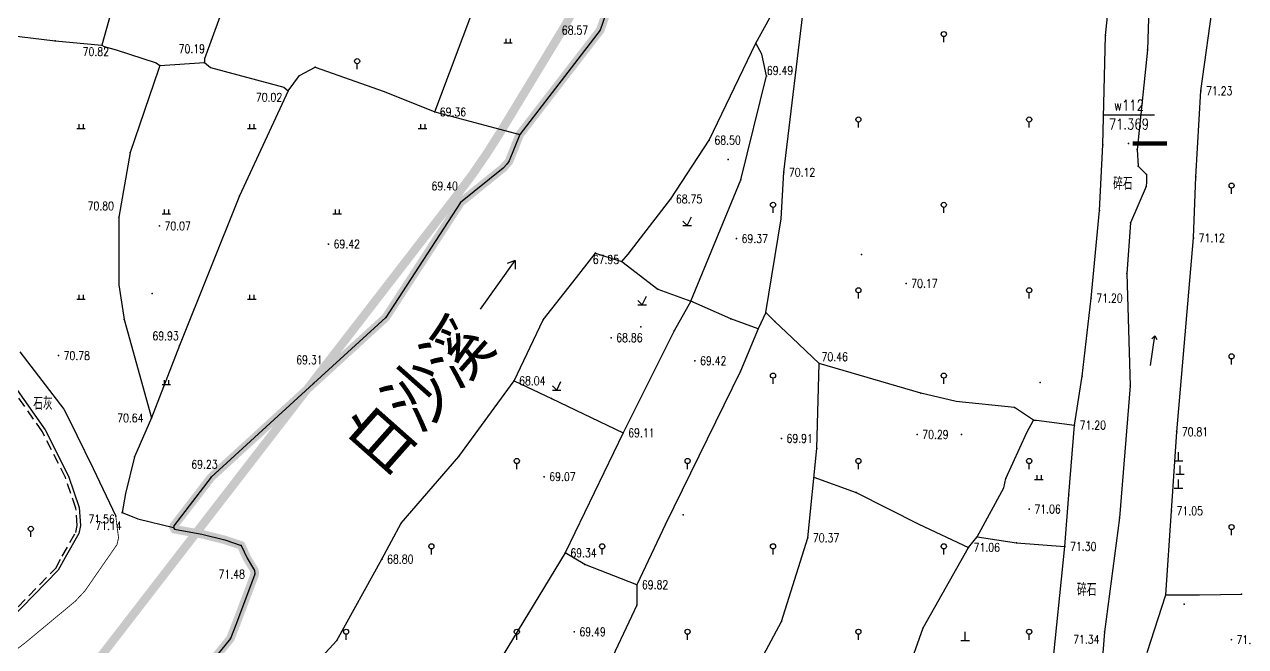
# Model space of a CAD drawing. Extents: x 10519 to 17598, y -625 to 2857.
# Drawn here: x 14022.7 to 14165.7, y 903.9 to 976.7 of the extents above; entities that cross this region are included whole.
import ezdxf
from ezdxf.enums import TextEntityAlignment as Align

# ---------------------------------------------------------------- set-up
doc = ezdxf.new("R2010")
doc.units = 0
doc.header["$MEASUREMENT"] = 0
doc.linetypes.add('X31', pattern=[1.8, 1.2, -0.6])
doc.layers.get('0').update_dxf_attribs({"linetype": 'CONTINUOUS'})
for name, color, linetype in [('0000原地形', 252, 'CONTINUOUS'), ('0000白沙溪改线', 1, 'CONTINUOUS'), ('000道路名称', 6, 'CONTINUOUS'), ('GCD', 224, 'CONTINUOUS')]:
    doc.layers.add(name, color=color, linetype=linetype)
doc.styles.get("Standard").update_dxf_attribs({"font": 'txt8.shx', "width": 0.8, "bigfont": 'hz.shx'})
doc.styles.add('正等线体', font='txt8.shx', dxfattribs={"width": 0.8, "bigfont": 'hz.shx'})
doc.styles.add('黑体', font='SIMHEI.TTF', dxfattribs={"width": 0.8})
doc.linetypes.add('10421', pattern='A,2,[150,AAA.SHX,S=1,R=0,X=0,Y=1],1e-11', length=2)
doc.linetypes.add('10422', pattern='A,2,[150,AAA.SHX,S=1,R=0,X=0,Y=1],2,[177,AAA.SHX,S=1,R=0,X=0,Y=0.8],1e-09', length=4)
doc.linetypes.add('1161', pattern='A,0,[149,AAA.SHX,S=0.1,R=0,X=0,Y=0],-1.6', length=1.6)

# ---------------------------------------------------------------- blocks, each defined once
blk = doc.blocks.new('GC200')
at = {"linetype": 'Continuous', "const_width": 0.2, "flags": 128}
blk.add_lwpolyline([(-0.1, 0, 1), (0.1, 0, 1)], format="xyb", close=True, dxfattribs=at)
blk = doc.blocks.new('GC111')
for p, q in [((-1, 0), (1, 0)), ((0, 0), (0, 2))]:
    blk.add_line(p, q)
blk = doc.blocks.new('gc086')
for p, q in [((0, 0), (7, 0)), ((7, 0), (6.18, 0.57)), ((7, 0), (6.18, -0.57))]:
    blk.add_line(p, q)
blk = doc.blocks.new('GC168')
at = {"const_width": 1}
blk.add_lwpolyline([(1, 0), (9, 0)], dxfattribs=at)

msp = doc.modelspace()

# ---------------------------------------------------------------- linework, layer by layer
at = {"layer": '0000原地形', "linetype": '1161'}
for p, q in [((14070.77, 966.48, 68.46), (14081.85, 995.99, 68.46)), ((14038.59, 971.92, 70.78), (14043.8, 972.29, 70.78)), ((14054.96, 970.74, 68.46), (14056.79, 971.72, 68.46)), ((14056.79, 971.72, 68.46), (14064.84, 968.89, 68.46)), ((14053.61, 968.94, 68.46), (14054.96, 970.74, 68.46)), ((14064.84, 968.89, 68.46), (14070.77, 966.48, 68.46)), ((14070.77, 966.48, 68.46), (14080.73, 963.84, 68.46))]:
    msp.add_line(p, q, dxfattribs=at)
at = {"layer": '0000原地形', "linetype": '10421'}
for p, q in [((14036.47, 991.06, 70.03), (14031.8, 974.31, 70.03)), ((14149.32, 975.43, 70.94), (14150.8, 989.49, 70.94)), ((14160.5, 968.95, 70.96), (14162.75, 985.3, 70.96)), ((14154.51, 981.94, 70.94), (14154.26, 973.75, 70.94)), ((14111.65, 959.41, 70.16), (14114.13, 980.18, 70.16)), ((14045.6, 977.63, 68.46), (14043.8, 972.72, 68.46)), ((14149, 962.62, 70.94), (14149.32, 975.43, 70.94)), ((14031.8, 974.31, 70.03), (14032.07, 974.15, 70.03)), ((14032.07, 974.15, 70.03), (14033.46, 973.76, 70.03)), ((14109.09, 973.25, 69.1), (14108.36, 974.52, 69.1)), ((14033.46, 973.76, 70.03), (14038.17, 972.22, 70.03)), ((14043.8, 972.72, 68.46), (14043.8, 972.29, 68.46)), ((14109.64, 970.7, 69.1), (14109.09, 973.25, 69.1)), ((14154.26, 973.75, 70.94), (14153.04, 962.07, 70.94)), ((14038.43, 971.47, 70.03), (14035.13, 961.73, 70.03)), ((14038.17, 972.22, 70.03), (14038.59, 971.92, 70.03)), ((14038.59, 971.92, 70.03), (14038.43, 971.47, 70.03)), ((14043.8, 972.29, 68.46), (14044.5, 971.7, 68.46)), ((14044.5, 971.7, 68.46), (14053.1, 969.37, 68.46)), ((14106.61, 958.55, 69.1), (14109.64, 970.7, 69.1)), ((14053.61, 968.94, 68.46), (14047.93, 956.64, 68.46)), ((14053.1, 969.37, 68.46), (14053.61, 968.94, 68.46)), ((14159.89, 958.89, 70.96), (14160.5, 968.95, 70.96)), ((14148.61, 954.95, 70.94), (14149, 962.62, 70.94)), ((14035.13, 961.73, 70.03), (14033.79, 954.16, 70.03)), ((14153.04, 962.07, 70.94), (14153.14, 960.15, 70.94)), ((14153.14, 960.15, 70.94), (14154.11, 959.14, 70.94)), ((14100.76, 944.3, 69.1), (14106.61, 958.55, 69.1)), ((14111.36, 953.95, 70.16), (14111.65, 959.41, 70.16)), ((14154.11, 958.29, 70.94), (14154.1, 957.76, 70.94)), ((14154.11, 959.14, 70.94), (14154.11, 958.29, 70.94)), ((14159.63, 951.72, 70.96), (14159.89, 958.89, 70.96)), ((14154.1, 957.76, 70.94), (14152.25, 953.48, 70.94)), ((14047.93, 956.64, 68.46), (14040.9, 939.13, 68.46)), ((14033.79, 954.16, 70.03), (14033.79, 946.25, 70.03)), ((14109.55, 943.01, 70.16), (14111.36, 953.95, 70.16)), ((14147.65, 944.67, 70.94), (14148.61, 954.95, 70.94)), ((14152.25, 953.48, 70.94), (14151.82, 947.57, 70.94)), ((14157.66, 929.01, 70.96), (14159.63, 951.72, 70.96)), ((14151.82, 947.57, 70.94), (14152.23, 934.39, 70.94)), ((14033.79, 946.25, 70.03), (14034.39, 942.19, 70.03)), ((14146.58, 935.53, 70.94), (14147.65, 944.67, 70.94)), ((14034.39, 942.19, 70.03), (14037.62, 930.64, 70.03)), ((14040.9, 939.13, 68.46), (14037.62, 930.64, 68.46)), ((14145.7, 929.8, 70.94), (14146.58, 935.53, 70.94)), ((14152.23, 934.39, 70.94), (14150.97, 918.93, 70.94)), ((14037.62, 930.64, 68.46), (14035.62, 926.07, 68.46)), ((14140.11, 928.94, 69.96), (14140.89, 930.4, 69.96)), ((14140.89, 930.4, 69.96), (14141.24, 930.4, 69.96)), ((14141.24, 930.4, 69.96), (14145.7, 929.8, 69.96)), ((14145.05, 921.62, 70.94), (14145.7, 929.8, 70.94)), ((14137.64, 923.53, 69.96), (14140.11, 928.94, 69.96)), ((14157.05, 919.76, 70.96), (14157.66, 929.01, 70.96)), ((14035.62, 926.07, 68.46), (14034.55, 921.78, 68.46)), ((14134.29, 916.7, 69.96), (14137.41, 922.44, 69.96)), ((14137.41, 922.44, 69.96), (14137.64, 923.53, 69.96)), ((14034.55, 921.78, 68.46), (14034.16, 919.56, 68.46)), ((14144.58, 915.59, 70.94), (14145.05, 921.62, 70.94)), ((14034.16, 919.56, 68.46), (14036, 918.81, 68.46)), ((14156.39, 909.94, 70.96), (14157.05, 919.76, 70.96)), ((14036, 918.81, 68.46), (14040.2, 917.81, 68.46)), ((14150.97, 918.93, 70.94), (14149.21, 905.59, 70.94)), ((14133.28, 915.48, 69.96), (14134.29, 916.7, 69.96)), ((14127.96, 906.06, 69.96), (14133.28, 915.48, 69.96)), ((14142.68, 897.38, 70.94), (14144.58, 915.59, 70.94)), ((14154.2, 903.15, 70.96), (14156.39, 909.94, 70.96)), ((14123.74, 894.23, 69.96), (14127.96, 906.06, 69.96)), ((14149.21, 905.59, 70.94), (14147.34, 882.74, 70.94))]:
    msp.add_line(p, q, dxfattribs=at)
at = {"layer": '0000原地形', "linetype": 'Continuous'}
for p, q in [((14108.36, 974.52), (14110.2, 977.86)), ((14013.59, 976.37, 70.67), (14026.31, 974.83, 70.67)), ((14026.31, 974.83, 70.67), (14031.8, 974.31, 70.67)), ((14102.93, 963.18), (14108.36, 974.52)), ((14149.07, 966.16, 71.37), (14155.07, 966.16, 71.37)), ((14098.42, 956.29), (14102.93, 963.18)), ((14093.42, 949.84), (14098.42, 956.29)), ((14086.93, 946.53), (14089.59, 949.96)), ((14089.59, 949.96), (14091.56, 949.32)), ((14092.67, 948.97), (14093.42, 949.84)), ((14091.56, 949.32), (14092.67, 948.97)), ((14092.67, 948.97, 68.24), (14096.92, 945.74, 68.24)), ((14083.48, 942.12), (14086.93, 946.53)), ((14096.92, 945.74, 68.24), (14100.76, 944.3, 68.24)), ((14100.76, 944.3, 69.1), (14098.81, 940.85, 69.1)), ((14105.44, 942.26, 69.61), (14100.76, 944.3, 69.61)), ((14109.55, 943.01, 70.16), (14108.67, 941.07, 70.16)), ((14110.62, 941.92, 70.78), (14109.55, 943.01, 70.78)), ((14080.06, 934.99), (14083.48, 942.12)), ((14108.67, 941.07, 69.61), (14105.44, 942.26, 69.61)), ((14108.67, 941.07, 70.16), (14106.6, 936.11, 70.16)), ((14112.64, 940.03, 70.78), (14110.62, 941.92, 70.78)), ((14098.81, 940.85, 69.1), (14092.84, 928.9, 69.1)), ((14115.81, 937, 70.78), (14112.64, 940.03, 70.78)), ((14115.53, 927.08, 70.78), (14115.81, 937, 70.78)), ((14127.7, 933.56, 69.96), (14115.81, 937, 69.96)), ((14106.6, 936.11, 70.16), (14097.82, 918.2, 70.16)), ((14021.17, 934.91, 71.1), (14025.16, 929.23, 71.1)), ((14073.58, 926.14), (14080.06, 934.99)), ((14080.06, 934.99, 68.04), (14084.45, 932.91, 68.04)), ((14084.45, 932.91, 68.04), (14092.84, 928.9, 68.04)), ((14131.84, 932.56, 69.96), (14127.7, 933.56, 69.96)), ((14138.67, 931.88, 69.96), (14131.84, 932.56, 69.96)), ((14140.89, 930.4, 69.96), (14138.67, 931.88, 69.96)), ((14025.16, 929.23, 71.1), (14027.88, 923.83, 71.1)), ((14092.84, 928.9, 69.1), (14086.06, 914.83, 69.1)), ((14114.46, 916.6, 70.78), (14115.53, 927.08, 70.78)), ((14066.86, 918.33), (14073.58, 926.14)), ((14027.88, 923.83, 71.1), (14029.13, 920.16, 71.1)), ((14115.18, 923.71, 70.17), (14120.13, 921.89, 70.17)), ((14120.13, 921.89, 70.17), (14127.45, 918.2, 70.17)), ((14029.13, 920.16, 71.1), (14029.31, 918.04, 71.1)), ((14064.6, 914.1), (14066.86, 918.33)), ((14097.82, 918.2, 70.16), (14094.44, 911.1, 70.16)), ((14127.45, 918.2, 70.17), (14133.28, 915.48, 70.17)), ((14029.1, 917.1, 71.1), (14027.49, 914.29, 71.1)), ((14029.31, 918.04, 71.1), (14029.1, 917.1, 71.1)), ((14134.29, 916.7, 69.96), (14138.91, 916.02, 69.96)), ((14111.4, 906.81, 70.78), (14114.46, 916.6, 70.78)), ((14138.91, 916.02, 69.96), (14144.58, 915.59, 69.96)), ((14027.49, 914.29, 71.1), (14026.7, 912.81, 71.1)), ((14059.3, 904.57), (14064.6, 914.1)), ((14086.06, 914.83, 69.1), (14078.67, 902.68, 69.1)), ((14088.37, 913.49, 69.82), (14086.06, 914.83, 69.82)), ((14026.7, 912.81, 71.1), (14020.99, 906.94, 71.1)), ((14094.44, 911.1, 69.82), (14088.37, 913.49, 69.82)), ((14094.44, 911.1, 70.16), (14094.43, 908.71, 70.16)), ((14156.39, 909.94, 71.1), (14160.33, 909.94, 71.1)), ((14160.33, 909.94, 71.1), (14165.25, 910, 71.1)), ((14094.43, 908.71, 70.16), (14089.81, 898.92, 70.16)), ((14104.54, 893.99, 70.78), (14111.4, 906.81, 70.78)), ((14052.78, 897.5), (14059.3, 904.57))]:
    msp.add_line(p, q, dxfattribs=at)
at = {"layer": '0000原地形'}
for p, q in [((14130.39, 974.65), (14130.39, 975.3)), ((14078.85, 974.56), (14079.85, 974.56)), ((14079.1, 975.06), (14079.1, 974.56)), ((14079.6, 975.06), (14079.6, 974.56)), ((14061.69, 971.48), (14061.69, 972.13)), ((14120.39, 964.65), (14120.39, 965.3)), ((14140.39, 964.65), (14140.39, 965.3)), ((14028.85, 964.56), (14029.85, 964.56)), ((14029.1, 965.06), (14029.1, 964.56)), ((14029.6, 965.06), (14029.6, 964.56)), ((14048.85, 964.56), (14049.85, 964.56)), ((14049.1, 965.06), (14049.1, 964.56)), ((14049.6, 965.06), (14049.6, 964.56)), ((14068.85, 964.56), (14069.85, 964.56)), ((14069.1, 965.06), (14069.1, 964.56)), ((14069.6, 965.06), (14069.6, 964.56)), ((14164.09, 956.91), (14164.09, 957.56)), ((14110.39, 954.65), (14110.39, 955.3)), ((14130.39, 954.65), (14130.39, 955.3)), ((14038.85, 954.56), (14039.85, 954.56)), ((14039.1, 955.06), (14039.1, 954.56)), ((14039.6, 955.06), (14039.6, 954.56)), ((14058.85, 954.56), (14059.85, 954.56)), ((14059.1, 955.06), (14059.1, 954.56)), ((14059.6, 955.06), (14059.6, 954.56)), ((14100.33, 953.2), (14100.83, 954.2)), ((14099.83, 953.7), (14100.33, 953.2)), ((14099.83, 953.2), (14100.83, 953.2)), ((14120.39, 944.65), (14120.39, 945.3)), ((14140.39, 944.65), (14140.39, 945.3)), ((14028.85, 944.56), (14029.85, 944.56)), ((14029.1, 945.06), (14029.1, 944.56)), ((14029.6, 945.06), (14029.6, 944.56)), ((14048.85, 944.56), (14049.85, 944.56)), ((14049.1, 945.06), (14049.1, 944.56)), ((14049.6, 945.06), (14049.6, 944.56)), ((14094.56, 944.4), (14095.06, 943.9)), ((14094.56, 943.9), (14095.56, 943.9)), ((14095.06, 943.9), (14095.56, 944.9)), ((14154.61, 936.79), (14155.09, 940.26)), ((14155.09, 940.26), (14154.75, 939.9)), ((14155.09, 940.26), (14155.32, 939.82)), ((14164.09, 936.91), (14164.09, 937.56)), ((14110.39, 934.65), (14110.39, 935.3)), ((14130.39, 934.65), (14130.39, 935.3)), ((14038.85, 934.56), (14039.85, 934.56)), ((14039.1, 935.06), (14039.1, 934.56)), ((14039.6, 935.06), (14039.6, 934.56)), ((14084.56, 934.4), (14085.06, 933.9)), ((14084.56, 933.9), (14085.56, 933.9)), ((14085.06, 933.9), (14085.56, 934.9)), ((14080.39, 924.65), (14080.39, 925.3)), ((14100.39, 924.65), (14100.39, 925.3)), ((14120.39, 924.65), (14120.39, 925.3)), ((14140.39, 924.65), (14140.39, 925.3)), ((14141.28, 923.94), (14141.28, 923.44)), ((14141.78, 923.94), (14141.78, 923.44)), ((14141.03, 923.44), (14142.03, 923.44)), ((14023.48, 916.7), (14023.48, 917.35)), ((14164.09, 916.91), (14164.09, 917.56)), ((14070.39, 914.65), (14070.39, 915.3)), ((14090.39, 914.65), (14090.39, 915.3)), ((14110.39, 914.65), (14110.39, 915.3)), ((14130.39, 914.65), (14130.39, 915.3)), ((14060.39, 904.65), (14060.39, 905.3)), ((14080.39, 904.65), (14080.39, 905.3)), ((14100.39, 904.65), (14100.39, 905.3)), ((14120.39, 904.65), (14120.39, 905.3)), ((14140.39, 904.65), (14140.39, 905.3))]:
    msp.add_line(p, q, dxfattribs=at)
at = {"layer": '0000原地形', "linetype": '10422'}
for p, q in [((14022.2, 938.39), (14027.36, 931.65)), ((14027.36, 931.65), (14027.89, 930.61)), ((14027.89, 930.61), (14030.76, 924.7)), ((14030.76, 924.7), (14033.43, 919.13))]:
    msp.add_line(p, q, dxfattribs=at)
at = {"layer": '0000原地形', "linetype": 'X31'}
for p, q in [((14024.83, 929.03), (14020.88, 934.67)), ((14027.53, 923.68), (14024.83, 929.03)), ((14028.76, 920.09), (14027.53, 923.68)), ((14028.92, 918.06), (14028.76, 920.09)), ((14028.74, 917.24), (14028.92, 918.06)), ((14027.16, 914.47), (14028.74, 917.24)), ((14026.39, 913.04), (14027.16, 914.47)), ((14020.73, 907.21), (14026.39, 913.04))]:
    msp.add_line(p, q, dxfattribs=at)
at = {"layer": '0000原地形', "linetype": 'Continuous', "elevation": 68.46}
msp.add_lwpolyline([(14095.85, 992.53), (14090.16, 976.06), (14080.73, 963.84), (14079.51, 960.76), (14079.24, 960.41), (14078.78, 959.91), (14073.81, 955.89), (14065.05, 942.41), (14056.59, 934.68), (14044.61, 923.71), (14040.22, 918), (14040.2, 917.81), (14040.32, 917.6), (14043.49, 917.03), (14046.21, 916.35), (14048.1, 915.72), (14048.8, 914.2), (14049.67, 912.77), (14049.71, 912.34), (14047.55, 906.6), (14046.85, 904.81), (14039.69, 895.95)], dxfattribs=at)
at = {"layer": '0000原地形', "linetype": 'Continuous', "const_width": 0.1, "elevation": 71.41, "flags": 128}
msp.add_lwpolyline([(14011.06, 881.85), (14009.51, 884.12), (14008.25, 886.96), (14008.36, 888.03), (14010.09, 891.33), (14011.01, 892.47), (14021.42, 903.23), (14022.84, 904.32), (14028.67, 909.16), (14029.82, 910.39), (14033.57, 915.81), (14033.75, 916.6), (14033.43, 919.13)], dxfattribs=at)
at = {"layer": '0000原地形'}
for centre in [(14130.39, 975.6), (14061.69, 972.43), (14120.39, 965.6), (14140.39, 965.6), (14164.09, 957.86), (14110.39, 955.6), (14130.39, 955.6), (14120.39, 945.6), (14140.39, 945.6), (14164.09, 937.86), (14110.39, 935.6), (14130.39, 935.6), (14080.39, 925.6), (14100.39, 925.6), (14120.39, 925.6), (14140.39, 925.6), (14164.09, 917.86), (14023.48, 917.65), (14070.39, 915.6), (14090.39, 915.6), (14110.39, 915.6), (14130.39, 915.6), (14060.39, 905.6), (14080.39, 905.6), (14100.39, 905.6), (14120.39, 905.6), (14140.39, 905.6)]:
    msp.add_ellipse(centre, major_axis=(-0.212, 0.212), ratio=1, start_param=3.926991, end_param=10.210176, dxfattribs=at)
at = {"layer": '0000原地形', "linetype": 'Continuous'}
for p in [(14090.16, 976.06, 68.57), (14149.32, 975.43, 70.96), (14026.31, 974.83, 70.86), (14031.8, 974.31, 70.82), (14108.36, 974.52, 69.01), (14154.26, 973.75, 70.88), (14038.59, 971.92, 70.78), (14043.8, 972.29, 70.19), (14056.79, 971.72, 69.37), (14109.64, 970.7, 69.49), (14053.61, 968.94, 70.02), (14160.5, 968.95, 71.23), (14070.77, 966.48, 69.36), (14080.73, 963.84, 69.36), (14102.93, 963.18, 68.5), (14149, 962.62, 71.29), (14152.03, 962.78, 71.36), (14035.13, 961.73, 70.75), (14153.04, 962.07, 71.07), (14079.24, 960.41, 69.37), (14105.15, 960.93, 68.89), (14153.14, 960.15, 71.19), (14106.61, 958.55, 69.33), (14111.65, 959.41, 70.12), (14154.11, 959.14, 71.13), (14159.89, 958.89, 71.37), (14154.1, 957.76, 71.2), (14047.93, 956.64, 70.03), (14073.81, 955.89, 69.4), (14098.42, 956.29, 68.75), (14033.79, 954.16, 70.8), (14148.61, 954.95, 71.23), (14152.25, 953.48, 71.16), (14058.33, 951.01, 69.42), (14106.11, 951.64, 69.37), (14159.63, 951.72, 71.12), (14089.59, 949.96, 67.95), (14120.77, 949.8, 70.17), (14092.67, 948.97, 68.24), (14151.82, 947.57, 71.1), (14096.92, 945.74, 68.71), (14037.67, 945.2, 70.07), (14100.76, 944.3, 69.1), (14147.65, 944.67, 71.2), (14065.05, 942.41, 69.42), (14109.55, 943.01, 70.16), (14034.39, 942.19, 70.74), (14083.48, 942.12, 68.02), (14094.93, 941.32, 68.86), (14105.44, 942.26, 69.4), (14108.67, 941.07, 69.61), (14110.62, 941.92, 70.21), (14098.81, 940.85, 69.3), (14040.9, 939.13, 69.93), (14026.72, 937.94, 70.78), (14101.25, 937.34, 69.42), (14115.81, 937, 70.46), (14106.6, 936.11, 69.74), (14146.58, 935.53, 71.05), (14056.59, 934.68, 69.31), (14080.06, 934.99, 68.04), (14141.67, 934.79, 70.16), (14152.23, 934.39, 71), (14084.45, 932.91, 68.88), (14127.7, 933.56, 70.19), (14138.67, 931.88, 70.3), (14037.62, 930.64, 70.64), (14140.89, 930.4, 70.62), (14145.7, 929.8, 71.2), (14092.84, 928.9, 69.11), (14111.37, 928.24, 69.91), (14132.45, 928.7, 70.29), (14157.66, 929.01, 70.81), (14115.53, 927.08, 70.17), (14035.62, 926.07, 70.91), (14073.58, 926.14, 68.79), (14157.88, 925.62, 70.97), (14044.61, 923.71, 69.23), (14083.59, 923.76, 69.07), (14137.64, 923.53, 71.02), (14157.88, 922.43, 70.99), (14120.13, 921.89, 70.26), (14145.05, 921.62, 71.34), (14034.16, 919.56, 71.14), (14034.2, 919.66, 71.13), (14140.4, 919.96, 71.06), (14157.05, 919.76, 71.05), (14066.86, 918.33, 68.43), (14097.82, 918.2, 69.88), (14099.87, 919.3, 69.86), (14150.97, 918.93, 71.1), (14040.2, 917.81, 71.63), (14134.29, 916.7, 71.16), (14048.1, 915.72, 71.33), (14114.46, 916.6, 70.37), (14133.28, 915.48, 71.06), (14138.91, 916.02, 71.07), (14144.58, 915.59, 71.3), (14064.6, 914.1, 68.8), (14086.06, 914.83, 69.34), (14049.71, 912.34, 71.48), (14088.37, 913.49, 69.44), (14094.44, 911.1, 69.82), (14156.39, 909.94, 71.1), (14165.25, 910, 71.14), (14094.43, 908.71, 69.68), (14158.52, 908.81, 71.14), (14111.4, 906.81, 70.34), (14127.96, 906.06, 71.21), (14149.21, 905.59, 71.34), (14046.85, 904.81, 71.43), (14059.3, 904.57, 68.81), (14132.89, 904.58, 71.07)]:
    msp.add_point(p, dxfattribs=at)
at = {"layer": '0000白沙溪改线', "const_width": 1}
msp.add_lwpolyline([(13778.65, 1222.46, 0.286738), (13825.12, 1211.75), (13856.34, 1222.52, -0.048149), (13871.28, 1226.11), (13877.69, 1227.01, -0.066902), (13899, 1227.14), (13920.16, 1224.42, 0.072578), (13949.03, 1224.92), (13954.85, 1225.87, 0.053644), (13975.48, 1231.57), (13996.86, 1240.02, -0.394984), (14035, 1224.97), (14047.42, 1198.77, -0.038165), (14052.88, 1184.54), (14072.8, 1117.8, -0.022865), (14074.57, 1110.71), (14085.17, 1058.03, -0.032004), (14086.55, 1047.9), (14090.34, 994.31, -0.155233), (14086.06, 976.63), (14078.52, 964.2, -0.028359), (14073.38, 956.73), (14011.63, 876.75)], format="xyb", dxfattribs=at)
msp.add_lwpolyline([(13778.65, 1222.46, 0.286738), (13825.12, 1211.75), (13856.34, 1222.52, -0.048149), (13871.28, 1226.11), (13877.69, 1227.01, -0.066902), (13899, 1227.14), (13920.16, 1224.42, 0.072578), (13949.03, 1224.92), (13954.85, 1225.87, 0.053644), (13975.48, 1231.57), (13996.86, 1240.02, -0.394984), (14035, 1224.97), (14047.42, 1198.77, -0.038165), (14052.88, 1184.54), (14072.8, 1117.8, -0.022865), (14074.57, 1110.71), (14085.17, 1058.03, -0.032004), (14086.55, 1047.9), (14090.34, 994.31, -0.155233), (14086.06, 976.63), (14078.52, 964.2, -0.028359), (14073.38, 956.73), (14011.63, 876.75)], format="xyb", dxfattribs=at)
at = {"layer": '0000白沙溪改线', "color": 4, "const_width": 1, "elevation": 68.18}
msp.add_lwpolyline([(14095.85, 992.53), (14090.16, 976.06), (14080.73, 963.84), (14079.51, 960.76), (14079.24, 960.41), (14078.78, 959.91), (14073.81, 955.89), (14065.05, 942.41), (14056.59, 934.68), (14044.61, 923.71), (14040.22, 918), (14040.2, 917.81), (14040.32, 917.6), (14043.49, 917.03), (14046.21, 916.35), (14048.1, 915.72), (14048.8, 914.2), (14049.67, 912.77), (14049.71, 912.34), (14047.55, 906.6), (14046.85, 904.81), (14039.69, 895.95)], dxfattribs=at)
msp.add_lwpolyline([(14095.85, 992.53), (14090.16, 976.06), (14080.73, 963.84), (14079.51, 960.76), (14079.24, 960.41), (14078.78, 959.91), (14073.81, 955.89), (14065.05, 942.41), (14056.59, 934.68), (14044.61, 923.71), (14040.22, 918), (14040.2, 917.81), (14040.32, 917.6), (14043.49, 917.03), (14046.21, 916.35), (14048.1, 915.72), (14048.8, 914.2), (14049.67, 912.77), (14049.71, 912.34), (14047.55, 906.6), (14046.85, 904.81), (14039.69, 895.95)], dxfattribs=at)

# ---------------------------------------------------------------- block references
at = {"layer": '0000原地形', "linetype": 'Continuous', "xscale": 0.5, "yscale": 0.5}
for name, p in [('GC168', (14152.02, 962.79, 71.37)), ('GC111', (14157.88, 925.62, 70.97)), ('GC111', (14158.05, 924.07)), ('GC111', (14157.88, 922.43, 70.99)), ('GC111', (14132.89, 904.58, 71.07))]:
    msp.add_blockref(name, p, dxfattribs=at)
at = {"layer": '000道路名称'}
for rotation in [54.67046276429299, 54.67046276433642]:
    msp.add_blockref('gc086', (14076.15, 943.37), dxfattribs=dict(at, rotation=rotation))
at = {"layer": 'GCD', "linetype": 'Continuous'}
ref = msp.add_blockref('GC200', (14090.16, 976.06, 68.57), dxfattribs=dict(at, xscale=0.5, yscale=0.5, zscale=0.5))
ref.add_attrib('height', '68.57', dxfattribs={"linetype": 'Continuous', "height": 1, "style": '正等线体', "width": 0.8}).set_placement((14085.66, 976.06, 68.57), align=Align.MIDDLE_LEFT)
ref = msp.add_blockref('GC200', (14031.8, 974.31, 70.82), dxfattribs=dict(at, xscale=0.5, yscale=0.5, zscale=0.5))
ref.add_attrib('height', '70.82', dxfattribs={"linetype": 'Continuous', "height": 1, "style": '正等线体', "width": 0.8}).set_placement((14029.55, 973.54, 70.82), align=Align.MIDDLE_LEFT)
ref = msp.add_blockref('GC200', (14043.8, 972.29, 70.19), dxfattribs=dict(at, xscale=0.5, yscale=0.5, zscale=0.5))
ref.add_attrib('height', '70.19', dxfattribs={"linetype": 'Continuous', "height": 1, "style": '正等线体', "width": 0.8}).set_placement((14040.79, 973.88, 70.19), align=Align.MIDDLE_LEFT)
ref = msp.add_blockref('GC200', (14109.64, 970.7, 69.49), dxfattribs=dict(at, xscale=0.5, yscale=0.5, zscale=0.5))
ref.add_attrib('height', '69.49', dxfattribs={"linetype": 'Continuous', "height": 1, "style": '正等线体', "width": 0.8}).set_placement((14109.67, 971.34, 69.49), align=Align.MIDDLE_LEFT)
ref = msp.add_blockref('GC200', (14053.61, 968.94, 70.02), dxfattribs=dict(at, xscale=0.5, yscale=0.5, zscale=0.5))
ref.add_attrib('height', '70.02', dxfattribs={"linetype": 'Continuous', "height": 1, "style": '正等线体', "width": 0.8}).set_placement((14049.83, 968.2, 70.02), align=Align.MIDDLE_LEFT)
ref = msp.add_blockref('GC200', (14160.5, 968.95, 71.23), dxfattribs=dict(at, xscale=0.5, yscale=0.5, zscale=0.5))
ref.add_attrib('height', '71.23', dxfattribs={"linetype": 'Continuous', "height": 1, "style": '正等线体', "width": 0.8}).set_placement((14161.1, 968.95, 71.23), align=Align.MIDDLE_LEFT)
ref = msp.add_blockref('GC200', (14070.77, 966.48, 69.36), dxfattribs=dict(at, xscale=0.5, yscale=0.5, zscale=0.5))
ref.add_attrib('height', '69.36', dxfattribs={"linetype": 'Continuous', "height": 1, "style": '正等线体', "width": 0.8}).set_placement((14071.37, 966.48, 69.36), align=Align.MIDDLE_LEFT)
ref = msp.add_blockref('GC200', (14102.93, 963.18, 68.5), dxfattribs=dict(at, xscale=0.5, yscale=0.5, zscale=0.5))
ref.add_attrib('height', '68.50', dxfattribs={"linetype": 'Continuous', "height": 1, "style": '正等线体', "width": 0.8}).set_placement((14103.53, 963.18, 68.5), align=Align.MIDDLE_LEFT)
ref = msp.add_blockref('GC200', (14111.65, 959.41, 70.12), dxfattribs=dict(at, xscale=0.5, yscale=0.5, zscale=0.5))
ref.add_attrib('height', '70.12', dxfattribs={"linetype": 'Continuous', "height": 1, "style": '正等线体', "width": 0.8}).set_placement((14112.25, 959.41, 70.12), align=Align.MIDDLE_LEFT)
ref = msp.add_blockref('GC200', (14073.81, 955.89, 69.4), dxfattribs=dict(at, xscale=0.5, yscale=0.5, zscale=0.5))
ref.add_attrib('height', '69.40', dxfattribs={"linetype": 'Continuous', "height": 1, "style": '正等线体', "width": 0.8}).set_placement((14070.4, 957.81, 69.4), align=Align.MIDDLE_LEFT)
ref = msp.add_blockref('GC200', (14098.42, 956.29, 68.75), dxfattribs=dict(at, xscale=0.5, yscale=0.5, zscale=0.5))
ref.add_attrib('height', '68.75', dxfattribs={"linetype": 'Continuous', "height": 1, "style": '正等线体', "width": 0.8}).set_placement((14099.02, 956.29, 68.75), align=Align.MIDDLE_LEFT)
ref = msp.add_blockref('GC200', (14033.79, 954.16, 70.8), dxfattribs=dict(at, xscale=0.5, yscale=0.5, zscale=0.5))
ref.add_attrib('height', '70.80', dxfattribs={"linetype": 'Continuous', "height": 1, "style": '正等线体', "width": 0.8}).set_placement((14030.13, 955.47, 70.8), align=Align.MIDDLE_LEFT)
ref = msp.add_blockref('GC200', (14038.53, 953.13, 70.07), dxfattribs=dict(at, xscale=0.5, yscale=0.5, zscale=0.5))
ref.add_attrib('height', '70.07', dxfattribs={"linetype": 'Continuous', "height": 1, "style": '正等线体', "width": 0.8}).set_placement((14039.13, 953.13, 70.07), align=Align.MIDDLE_LEFT)
ref = msp.add_blockref('GC200', (14058.33, 951.01, 69.42), dxfattribs=dict(at, xscale=0.5, yscale=0.5, zscale=0.5))
ref.add_attrib('height', '69.42', dxfattribs={"linetype": 'Continuous', "height": 1, "style": '正等线体', "width": 0.8}).set_placement((14058.93, 951.01, 69.42), align=Align.MIDDLE_LEFT)
ref = msp.add_blockref('GC200', (14106.11, 951.64, 69.37), dxfattribs=dict(at, xscale=0.5, yscale=0.5, zscale=0.5))
ref.add_attrib('height', '69.37', dxfattribs={"linetype": 'Continuous', "height": 1, "style": '正等线体', "width": 0.8}).set_placement((14106.71, 951.64, 69.37), align=Align.MIDDLE_LEFT)
ref = msp.add_blockref('GC200', (14159.63, 951.72, 71.12), dxfattribs=dict(at, xscale=0.5, yscale=0.5, zscale=0.5))
ref.add_attrib('height', '71.12', dxfattribs={"linetype": 'Continuous', "height": 1, "style": '正等线体', "width": 0.8}).set_placement((14160.23, 951.72, 71.12), align=Align.MIDDLE_LEFT)
ref = msp.add_blockref('GC200', (14089.59, 949.96, 67.95), dxfattribs=dict(at, xscale=0.5, yscale=0.5, zscale=0.5))
ref.add_attrib('height', '67.95', dxfattribs={"linetype": 'Continuous', "height": 1, "style": '正等线体', "width": 0.8}).set_placement((14089.29, 949.2, 67.95), align=Align.MIDDLE_LEFT)
ref = msp.add_blockref('GC200', (14125.98, 946.4, 70.17), dxfattribs=dict(at, xscale=0.5, yscale=0.5, zscale=0.5))
ref.add_attrib('height', '70.17', dxfattribs={"linetype": 'Continuous', "height": 1, "style": '正等线体', "width": 0.8}).set_placement((14126.58, 946.4, 70.17), align=Align.MIDDLE_LEFT)
ref = msp.add_blockref('GC200', (14147.65, 944.67, 71.2), dxfattribs=dict(at, xscale=0.5, yscale=0.5, zscale=0.5))
ref.add_attrib('height', '71.20', dxfattribs={"linetype": 'Continuous', "height": 1, "style": '正等线体', "width": 0.8}).set_placement((14148.25, 944.67, 71.2), align=Align.MIDDLE_LEFT)
ref = msp.add_blockref('GC200', (14040.9, 939.13, 69.93), dxfattribs=dict(at, xscale=0.5, yscale=0.5, zscale=0.5))
ref.add_attrib('height', '69.93', dxfattribs={"linetype": 'Continuous', "height": 1, "style": '正等线体', "width": 0.8}).set_placement((14037.72, 940.25, 69.93), align=Align.MIDDLE_LEFT)
ref = msp.add_blockref('GC200', (14091.43, 940.03, 68.86), dxfattribs=dict(at, xscale=0.5, yscale=0.5, zscale=0.5))
ref.add_attrib('height', '68.86', dxfattribs={"linetype": 'Continuous', "height": 1, "style": '正等线体', "width": 0.8}).set_placement((14092.03, 940.03, 68.86), align=Align.MIDDLE_LEFT)
ref = msp.add_blockref('GC200', (14026.72, 937.94, 70.78), dxfattribs=dict(at, xscale=0.5, yscale=0.5, zscale=0.5))
ref.add_attrib('height', '70.78', dxfattribs={"linetype": 'Continuous', "height": 1, "style": '正等线体', "width": 0.8}).set_placement((14027.32, 937.94, 70.78), align=Align.MIDDLE_LEFT)
ref = msp.add_blockref('GC200', (14115.81, 937, 70.46), dxfattribs=dict(at, xscale=0.5, yscale=0.5, zscale=0.5))
ref.add_attrib('height', '70.46', dxfattribs={"linetype": 'Continuous', "height": 1, "style": '正等线体', "width": 0.8}).set_placement((14116.07, 937.81, 70.46), align=Align.MIDDLE_LEFT)
ref = msp.add_blockref('GC200', (14056.59, 934.68, 69.31), dxfattribs=dict(at, xscale=0.5, yscale=0.5, zscale=0.5))
ref.add_attrib('height', '69.31', dxfattribs={"linetype": 'Continuous', "height": 1, "style": '正等线体', "width": 0.8}).set_placement((14054.56, 937.45, 69.31), align=Align.MIDDLE_LEFT)
ref = msp.add_blockref('GC200', (14101.25, 937.34, 69.42), dxfattribs=dict(at, xscale=0.5, yscale=0.5, zscale=0.5))
ref.add_attrib('height', '69.42', dxfattribs={"linetype": 'Continuous', "height": 1, "style": '正等线体', "width": 0.8}).set_placement((14101.85, 937.34, 69.42), align=Align.MIDDLE_LEFT)
ref = msp.add_blockref('GC200', (14080.06, 934.99, 68.04), dxfattribs=dict(at, xscale=0.5, yscale=0.5, zscale=0.5))
ref.add_attrib('height', '68.04', dxfattribs={"linetype": 'Continuous', "height": 1, "style": '正等线体', "width": 0.8}).set_placement((14080.66, 934.99, 68.04), align=Align.MIDDLE_LEFT)
ref = msp.add_blockref('GC200', (14037.62, 930.64, 70.64), dxfattribs=dict(at, xscale=0.5, yscale=0.5, zscale=0.5))
ref.add_attrib('height', '70.64', dxfattribs={"linetype": 'Continuous', "height": 1, "style": '正等线体', "width": 0.8}).set_placement((14033.59, 930.64, 70.64), align=Align.MIDDLE_LEFT)
ref = msp.add_blockref('GC200', (14145.7, 929.8, 71.2), dxfattribs=dict(at, xscale=0.5, yscale=0.5, zscale=0.5))
ref.add_attrib('height', '71.20', dxfattribs={"linetype": 'Continuous', "height": 1, "style": '正等线体', "width": 0.8}).set_placement((14146.3, 929.8, 71.2), align=Align.MIDDLE_LEFT)
ref = msp.add_blockref('GC200', (14157.66, 929.01, 70.81), dxfattribs=dict(at, xscale=0.5, yscale=0.5, zscale=0.5))
ref.add_attrib('height', '70.81', dxfattribs={"linetype": 'Continuous', "height": 1, "style": '正等线体', "width": 0.8}).set_placement((14158.26, 929.01, 70.81), align=Align.MIDDLE_LEFT)
ref = msp.add_blockref('GC200', (14092.84, 928.9, 69.11), dxfattribs=dict(at, xscale=0.5, yscale=0.5, zscale=0.5))
ref.add_attrib('height', '69.11', dxfattribs={"linetype": 'Continuous', "height": 1, "style": '正等线体', "width": 0.8}).set_placement((14093.44, 928.9, 69.11), align=Align.MIDDLE_LEFT)
ref = msp.add_blockref('GC200', (14111.37, 928.24, 69.91), dxfattribs=dict(at, xscale=0.5, yscale=0.5, zscale=0.5))
ref.add_attrib('height', '69.91', dxfattribs={"linetype": 'Continuous', "height": 1, "style": '正等线体', "width": 0.8}).set_placement((14111.97, 928.24, 69.91), align=Align.MIDDLE_LEFT)
ref = msp.add_blockref('GC200', (14127.27, 928.7, 70.29), dxfattribs=dict(at, xscale=0.5, yscale=0.5, zscale=0.5))
ref.add_attrib('height', '70.29', dxfattribs={"linetype": 'Continuous', "height": 1, "style": '正等线体', "width": 0.8}).set_placement((14127.87, 928.7, 70.29), align=Align.MIDDLE_LEFT)
ref = msp.add_blockref('GC200', (14044.61, 923.71, 69.23), dxfattribs=dict(at, xscale=0.5, yscale=0.5, zscale=0.5))
ref.add_attrib('height', '69.23', dxfattribs={"linetype": 'Continuous', "height": 1, "style": '正等线体', "width": 0.8}).set_placement((14042.27, 925.21, 69.23), align=Align.MIDDLE_LEFT)
ref = msp.add_blockref('GC200', (14083.59, 923.76, 69.07), dxfattribs=dict(at, xscale=0.5, yscale=0.5, zscale=0.5))
ref.add_attrib('height', '69.07', dxfattribs={"linetype": 'Continuous', "height": 1, "style": '正等线体', "width": 0.8}).set_placement((14084.19, 923.76, 69.07), align=Align.MIDDLE_LEFT)
ref = msp.add_blockref('GC200', (14034.16, 919.56, 71.14), dxfattribs=dict(at, xscale=0.5, yscale=0.5, zscale=0.5))
ref.add_attrib('height', '71.14', dxfattribs={"linetype": 'Continuous', "height": 1, "style": '正等线体', "width": 0.8}).set_placement((14031.03, 918.03, 71.14), align=Align.MIDDLE_LEFT)
ref = msp.add_blockref('GC200', (14140.4, 919.96, 71.06), dxfattribs=dict(at, xscale=0.5, yscale=0.5, zscale=0.5))
ref.add_attrib('height', '71.06', dxfattribs={"linetype": 'Continuous', "height": 1, "style": '正等线体', "width": 0.8}).set_placement((14141, 919.96, 71.06), align=Align.MIDDLE_LEFT)
ref = msp.add_blockref('GC200', (14157.05, 919.76, 71.05), dxfattribs=dict(at, xscale=0.5, yscale=0.5, zscale=0.5))
ref.add_attrib('height', '71.05', dxfattribs={"linetype": 'Continuous', "height": 1, "style": '正等线体', "width": 0.8}).set_placement((14157.65, 919.76, 71.05), align=Align.MIDDLE_LEFT)
ref = msp.add_blockref('GC200', (14033.43, 919.13, 71.56), dxfattribs=dict(at, xscale=0.5, yscale=0.5, zscale=0.5))
ref.add_attrib('height', '71.56', dxfattribs={"linetype": 'Continuous', "height": 1, "style": '正等线体', "width": 0.8}).set_placement((14030.23, 918.8, 71.56), align=Align.MIDDLE_LEFT)
ref = msp.add_blockref('GC200', (14114.46, 916.6, 70.37), dxfattribs=dict(at, xscale=0.5, yscale=0.5, zscale=0.5))
ref.add_attrib('height', '70.37', dxfattribs={"linetype": 'Continuous', "height": 1, "style": '正等线体', "width": 0.8}).set_placement((14115.06, 916.6, 70.37), align=Align.MIDDLE_LEFT)
ref = msp.add_blockref('GC200', (14086.06, 914.83, 69.34), dxfattribs=dict(at, xscale=0.5, yscale=0.5, zscale=0.5))
ref.add_attrib('height', '69.34', dxfattribs={"linetype": 'Continuous', "height": 1, "style": '正等线体', "width": 0.8}).set_placement((14086.66, 914.83, 69.34), align=Align.MIDDLE_LEFT)
ref = msp.add_blockref('GC200', (14133.28, 915.48, 71.06), dxfattribs=dict(at, xscale=0.5, yscale=0.5, zscale=0.5))
ref.add_attrib('height', '71.06', dxfattribs={"linetype": 'Continuous', "height": 1, "style": '正等线体', "width": 0.8}).set_placement((14133.88, 915.48, 71.06), align=Align.MIDDLE_LEFT)
ref = msp.add_blockref('GC200', (14144.58, 915.59, 71.3), dxfattribs=dict(at, xscale=0.5, yscale=0.5, zscale=0.5))
ref.add_attrib('height', '71.30', dxfattribs={"linetype": 'Continuous', "height": 1, "style": '正等线体', "width": 0.8}).set_placement((14145.18, 915.59, 71.3), align=Align.MIDDLE_LEFT)
ref = msp.add_blockref('GC200', (14064.6, 914.1, 68.8), dxfattribs=dict(at, xscale=0.5, yscale=0.5, zscale=0.5))
ref.add_attrib('height', '68.80', dxfattribs={"linetype": 'Continuous', "height": 1, "style": '正等线体', "width": 0.8}).set_placement((14065.2, 914.1, 68.8), align=Align.MIDDLE_LEFT)
ref = msp.add_blockref('GC200', (14049.71, 912.34, 71.48), dxfattribs=dict(at, xscale=0.5, yscale=0.5, zscale=0.5))
ref.add_attrib('height', '71.48', dxfattribs={"linetype": 'Continuous', "height": 1, "style": '正等线体', "width": 0.8}).set_placement((14045.46, 912.34, 71.48), align=Align.MIDDLE_LEFT)
ref = msp.add_blockref('GC200', (14094.44, 911.1, 69.82), dxfattribs=dict(at, xscale=0.5, yscale=0.5, zscale=0.5))
ref.add_attrib('height', '69.82', dxfattribs={"linetype": 'Continuous', "height": 1, "style": '正等线体', "width": 0.8}).set_placement((14095.04, 911.1, 69.82), align=Align.MIDDLE_LEFT)
ref = msp.add_blockref('GC200', (14087.12, 905.59, 69.49), dxfattribs=dict(at, xscale=0.5, yscale=0.5, zscale=0.5))
ref.add_attrib('height', '69.49', dxfattribs={"linetype": 'Continuous', "height": 1, "style": '正等线体', "width": 0.8}).set_placement((14087.72, 905.59, 69.49), align=Align.MIDDLE_LEFT)
ref = msp.add_blockref('GC200', (14149.21, 905.59, 71.34), dxfattribs=dict(at, xscale=0.5, yscale=0.5, zscale=0.5))
ref.add_attrib('height', '71.34', dxfattribs={"linetype": 'Continuous', "height": 1, "style": '正等线体', "width": 0.8}).set_placement((14145.54, 904.71, 71.34), align=Align.MIDDLE_LEFT)
ref = msp.add_blockref('GC200', (14164.07, 904.67, 71.14), dxfattribs=dict(at, xscale=0.5, yscale=0.5, zscale=0.5))
ref.add_attrib('height', '71.14', dxfattribs={"linetype": 'Continuous', "height": 1, "style": '正等线体', "width": 0.8}).set_placement((14164.67, 904.67, 71.14), align=Align.MIDDLE_LEFT)

# ---------------------------------------------------------------- texts
at = {"layer": '0000原地形', "linetype": 'Continuous', "width": 0.8}
for s, height, p in [('w112', 1.25, (14152.07, 967.26, 71.37)), ('71.369', 1.25, (14152.07, 965.06, 71.37)), ('碎石', 1.5, (14151.36, 958.18)), ('石灰', 1.5, (14024.9, 932.41)), ('碎石', 1.5, (14147.13, 910.6))]:
    msp.add_text(s, height=height, dxfattribs=at).set_placement(p, align=Align.MIDDLE)
at = {"layer": '000道路名称', "color": 0, "style": '黑体', "width": 0.8}
msp.add_text('白沙溪', height=6.25, rotation=48.4282, dxfattribs=at).set_placement((14064.41, 923.66, -0.26))

doc.saveas('drawing.dxf')
